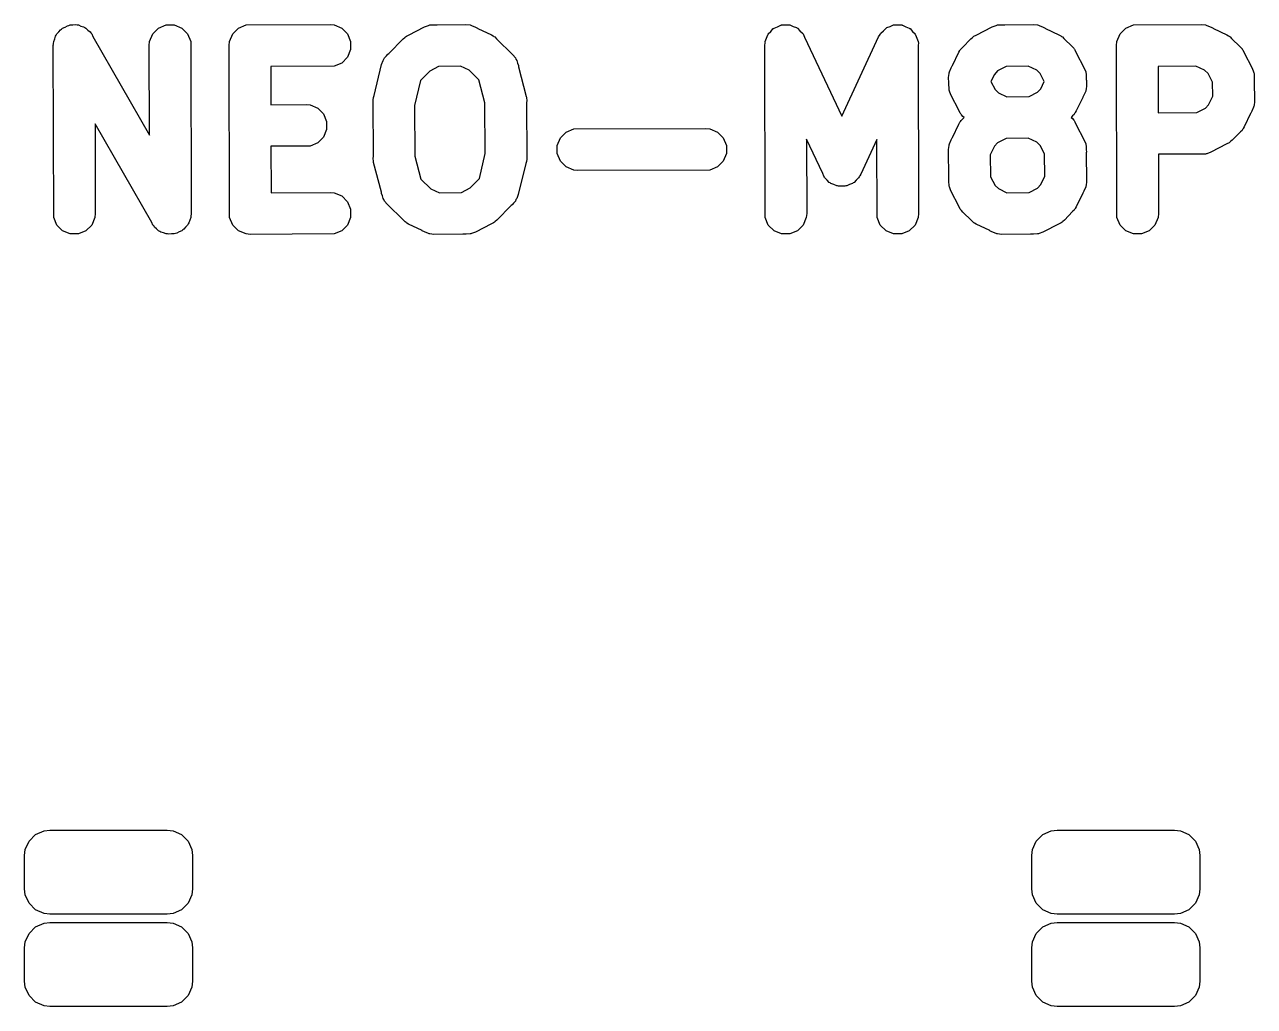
# Model space of a CAD drawing. Extents: x 63.6 to 142.2, y 84.8 to 149.3.
# Drawn here: x 64.36 to 79.02, y 98.43 to 110.13 of the extents above; entities that cross this region are included whole.
import ezdxf

# ---------------------------------------------------------------- set-up
doc = ezdxf.new("R2010")
doc.units = 0
doc.layers.add('BLACK', color=7, linetype='CONTINUOUS')

msp = doc.modelspace()

# ---------------------------------------------------------------- linework, layer by layer
at = {"layer": 'BLACK', "linetype": 'CONTINUOUS'}
for p, q in [((64.748211, 110.022205), (64.771721, 110.045716)), ((64.771721, 110.045716), (64.79208, 110.072004)), ((64.79208, 110.072004), (64.805916, 110.079911)), ((64.805916, 110.079911), (64.817185, 110.091179)), ((64.817185, 110.091179), (64.847905, 110.103904)), ((64.847905, 110.103904), (64.876774, 110.1204)), ((64.876774, 110.1204), (64.892582, 110.12241)), ((64.892582, 110.12241), (64.907305, 110.128508)), ((64.907305, 110.128508), (64.940556, 110.128508)), ((64.940556, 110.128508), (64.97354, 110.132701)), ((64.97354, 110.132701), (64.988915, 110.128508)), ((64.988915, 110.128508), (65.004851, 110.128508)), ((65.004851, 110.128508), (65.035567, 110.115785)), ((65.035567, 110.115785), (65.067647, 110.107036)), ((65.067647, 110.107036), (65.080247, 110.097278)), ((65.080247, 110.097278), (65.094971, 110.091179)), ((65.094971, 110.091179), (65.118481, 110.067669)), ((65.118481, 110.067669), (65.14477, 110.04731)), ((65.14477, 110.04731), (65.152764, 110.033386)), ((65.152764, 110.033386), (65.163945, 110.022205)), ((65.891068, 110.022205), (65.960042, 110.091179)), ((65.960042, 110.091179), (66.050162, 110.128508)), ((66.050162, 110.128508), (66.147708, 110.128508)), ((66.147708, 110.128508), (66.237828, 110.091179)), ((66.237828, 110.091179), (66.306802, 110.022205)), ((66.843449, 110.022205), (66.912423, 110.091179)), ((66.912423, 110.091179), (67.002543, 110.128508)), ((67.002543, 110.128508), (68.003697, 110.133312)), ((68.003697, 110.133312), (68.05247, 110.128508)), ((68.05247, 110.128508), (68.14259, 110.091179)), ((68.14259, 110.091179), (68.211564, 110.022205)), ((68.938523, 110.006753), (69.129989, 110.106919)), ((69.129989, 110.106919), (69.175761, 110.124434)), ((69.175761, 110.124434), (69.18472, 110.125071)), ((69.18472, 110.125071), (69.193019, 110.128508)), ((69.193019, 110.128508), (69.240564, 110.12904)), ((69.240564, 110.12904), (69.273061, 110.131349)), ((69.273061, 110.131349), (69.27871, 110.129466)), ((69.27871, 110.129466), (69.622745, 110.133312)), ((69.622745, 110.133312), (69.671518, 110.128508)), ((69.671518, 110.128508), (69.679816, 110.125071)), ((69.679816, 110.125071), (69.688776, 110.124434)), ((69.688776, 110.124434), (69.737539, 110.101161)), ((69.737539, 110.101161), (69.761638, 110.091179)), ((69.761638, 110.091179), (69.764544, 110.088273)), ((69.764544, 110.088273), (69.925025, 110.011681)), ((73.224401, 110.022205), (73.255084, 110.052889)), ((73.255084, 110.052889), (73.284381, 110.084879)), ((73.284381, 110.084879), (73.289432, 110.087237)), ((73.289432, 110.087237), (73.293375, 110.091179)), ((73.293375, 110.091179), (73.333459, 110.107783)), ((73.333459, 110.107783), (73.372775, 110.12613)), ((73.372775, 110.12613), (73.378345, 110.126375)), ((73.378345, 110.126375), (73.383495, 110.128508)), ((73.383495, 110.128508), (73.426882, 110.128508)), ((73.426882, 110.128508), (73.470226, 110.130413)), ((73.470226, 110.130413), (73.475465, 110.128508)), ((73.475465, 110.128508), (73.481041, 110.128508)), ((73.481041, 110.128508), (73.521129, 110.111903)), ((73.521129, 110.111903), (73.561898, 110.097078)), ((73.561898, 110.097078), (73.566009, 110.093313)), ((73.566009, 110.093313), (73.571161, 110.091179)), ((73.571161, 110.091179), (73.601844, 110.060496)), ((73.601844, 110.060496), (73.633835, 110.031199)), ((73.633835, 110.031199), (73.636226, 110.026114)), ((74.560118, 110.02459), (74.564034, 110.031199)), ((74.564034, 110.031199), (74.596024, 110.060496)), ((74.596024, 110.060496), (74.626708, 110.091179)), ((74.626708, 110.091179), (74.631859, 110.093313)), ((74.631859, 110.093313), (74.635971, 110.097078)), ((74.635971, 110.097078), (74.676743, 110.111905)), ((74.676743, 110.111905), (74.716828, 110.128508)), ((74.716828, 110.128508), (74.722403, 110.128508)), ((74.722403, 110.128508), (74.727642, 110.130413)), ((74.727642, 110.130413), (74.770986, 110.128508)), ((74.770986, 110.128508), (74.814374, 110.128508)), ((74.814374, 110.128508), (74.819524, 110.126375)), ((74.819524, 110.126375), (74.825093, 110.12613)), ((74.825093, 110.12613), (74.864404, 110.107785)), ((74.864404, 110.107785), (74.904494, 110.091179)), ((74.904494, 110.091179), (74.908436, 110.087237)), ((74.908436, 110.087237), (74.913488, 110.084879)), ((74.913488, 110.084879), (74.942784, 110.052889)), ((74.942784, 110.052889), (74.973468, 110.022205)), ((75.700425, 110.006752), (75.891893, 110.106919)), ((75.891893, 110.106919), (75.937665, 110.124434)), ((75.937665, 110.124434), (75.946624, 110.125071)), ((75.946624, 110.125071), (75.954923, 110.128508)), ((75.954923, 110.128508), (76.002468, 110.12904)), ((76.002468, 110.12904), (76.034965, 110.131349)), ((76.034965, 110.131349), (76.040614, 110.129466)), ((76.040614, 110.129466), (76.384649, 110.133312)), ((76.384649, 110.133312), (76.433422, 110.128508)), ((76.433422, 110.128508), (76.44172, 110.125071)), ((76.44172, 110.125071), (76.45068, 110.124434)), ((76.45068, 110.124434), (76.499443, 110.101161)), ((76.499443, 110.101161), (76.523542, 110.091179)), ((76.523542, 110.091179), (76.526448, 110.088273)), ((76.526448, 110.088273), (76.686929, 110.011681)), ((77.414877, 110.022205), (77.483851, 110.091179)), ((77.483851, 110.091179), (77.573971, 110.128508)), ((77.573971, 110.128508), (78.384649, 110.133312)), ((78.384649, 110.133312), (78.433422, 110.128508)), ((78.433422, 110.128508), (78.44172, 110.125071)), ((78.44172, 110.125071), (78.45068, 110.124434)), ((78.45068, 110.124434), (78.499443, 110.101161)), ((78.499443, 110.101161), (78.523542, 110.091179)), ((78.523542, 110.091179), (78.526448, 110.088273)), ((78.526448, 110.088273), (78.686929, 110.011681)), ((64.706078, 109.883312), (64.707313, 109.895859)), ((64.710882, 107.834539), (64.706078, 109.883312)), ((64.706689, 109.900774), (64.708424, 109.90714)), ((64.707313, 109.895859), (64.706689, 109.900774)), ((64.708424, 109.90714), (64.710882, 109.932085)), ((64.710882, 109.932085), (64.723605, 109.962802)), ((64.723605, 109.962802), (64.732354, 109.994881)), ((64.732354, 109.994881), (64.742112, 110.007482)), ((64.742112, 110.007482), (64.748211, 110.022205)), ((65.163945, 110.022205), (65.176276, 109.992434)), ((65.176276, 109.992434), (65.851436, 108.816486)), ((65.848935, 109.883312), (65.853739, 109.932085)), ((65.851436, 108.816486), (65.848935, 109.883312)), ((65.853739, 109.932085), (65.891068, 110.022205)), ((66.306802, 110.022205), (66.344131, 109.932085)), ((66.344131, 109.932085), (66.348935, 107.883312)), ((66.801316, 109.883312), (66.80612, 109.932085)), ((66.80612, 107.834539), (66.801316, 109.883312)), ((66.80612, 109.932085), (66.843449, 110.022205)), ((68.211564, 110.022205), (68.248893, 109.932085)), ((68.248893, 109.932085), (68.248893, 109.834539)), ((68.70483, 109.789938), (68.874539, 109.964851)), ((68.874539, 109.964851), (68.893713, 109.980587)), ((68.893713, 109.980587), (68.898037, 109.985572)), ((68.898037, 109.985572), (68.902866, 109.988099)), ((68.902866, 109.988099), (68.912424, 109.995942)), ((68.912424, 109.995942), (68.938523, 110.006753)), ((69.925025, 110.011681), (69.946018, 109.998466)), ((69.946018, 109.998466), (69.952113, 109.995941)), ((69.952113, 109.995941), (69.955964, 109.992205)), ((69.955964, 109.992205), (69.9665, 109.985572)), ((69.9665, 109.985572), (69.986142, 109.962925)), ((69.986142, 109.962925), (70.180474, 109.774375)), ((73.182268, 109.883312), (73.185426, 109.915375)), ((73.187072, 107.834539), (73.182268, 109.883312)), ((73.185167, 109.92127), (73.186318, 109.924438)), ((73.185426, 109.915375), (73.185167, 109.92127)), ((73.186318, 109.924438), (73.187072, 109.932085)), ((73.187072, 109.932085), (73.203677, 109.972174)), ((73.203677, 109.972174), (73.218502, 110.012942)), ((73.218502, 110.012942), (73.222267, 110.017054)), ((73.222267, 110.017054), (73.224401, 110.022205)), ((73.636226, 110.026114), (73.640135, 110.022205)), ((73.640135, 110.022205), (73.655433, 109.985272)), ((73.655433, 109.985272), (74.099774, 109.040411)), ((74.099774, 109.040411), (74.539055, 109.989033)), ((74.539055, 109.989033), (74.555474, 110.016751)), ((74.555474, 110.016751), (74.557734, 110.022205)), ((74.557734, 110.022205), (74.560118, 110.02459)), ((74.973468, 110.022205), (74.975601, 110.017054)), ((74.975601, 110.017054), (74.979367, 110.012942)), ((74.979367, 110.012942), (74.994191, 109.972174)), ((74.994191, 109.972174), (75.010797, 109.932085)), ((75.010797, 109.932085), (75.01081, 109.926473)), ((75.01081, 109.926473), (75.012702, 109.92127)), ((75.012702, 109.92127), (75.010917, 109.880669)), ((75.539038, 109.862208), (75.636443, 109.964851)), ((75.636443, 109.964851), (75.655617, 109.980587)), ((75.655617, 109.980587), (75.659941, 109.985572)), ((75.659941, 109.985572), (75.66477, 109.988099)), ((75.66477, 109.988099), (75.674328, 109.995942)), ((75.674328, 109.995942), (75.700425, 110.006752)), ((76.686929, 110.011681), (76.707922, 109.998466)), ((76.707922, 109.998466), (76.714017, 109.995941)), ((76.714017, 109.995941), (76.718124, 109.992043)), ((76.718124, 109.992043), (76.728404, 109.985572)), ((76.728404, 109.985572), (76.744496, 109.967018)), ((76.744496, 109.967018), (76.84714, 109.869613)), ((77.372744, 109.883312), (77.377548, 109.932085)), ((77.377548, 107.834539), (77.372744, 109.883312)), ((77.377548, 109.932085), (77.414877, 110.022205)), ((78.686929, 110.011681), (78.707922, 109.998466)), ((78.707922, 109.998466), (78.714017, 109.995941)), ((78.714017, 109.995941), (78.718124, 109.992043)), ((78.718124, 109.992043), (78.728404, 109.985572)), ((78.728404, 109.985572), (78.744496, 109.967018)), ((78.744496, 109.967018), (78.84714, 109.869613)), ((68.211564, 109.744419), (68.14259, 109.675445)), ((68.248893, 109.834539), (68.211564, 109.744419)), ((68.64586, 109.719319), (68.652973, 109.73649)), ((68.652973, 109.73649), (68.676712, 109.760958)), ((68.676712, 109.760958), (68.692866, 109.782759)), ((68.692866, 109.782759), (68.70483, 109.789938)), ((70.180474, 109.774375), (70.211565, 109.73649)), ((70.211565, 109.73649), (70.218678, 109.719318)), ((75.010917, 109.880669), (75.015601, 107.883312)), ((75.417783, 109.64416), (75.494375, 109.80464)), ((75.494375, 109.80464), (75.50759, 109.825634)), ((75.50759, 109.825634), (75.510115, 109.831728)), ((75.510115, 109.831728), (75.514013, 109.835836)), ((75.514013, 109.835836), (75.520484, 109.846115)), ((75.520484, 109.846115), (75.539038, 109.862208)), ((76.84714, 109.869613), (76.862875, 109.850439)), ((76.862875, 109.850439), (76.867861, 109.846115)), ((76.867861, 109.846115), (76.870387, 109.841286)), ((76.870387, 109.841286), (76.878231, 109.831728)), ((76.878231, 109.831728), (76.88904, 109.805631)), ((76.88904, 109.805631), (76.989208, 109.614163)), ((78.84714, 109.869613), (78.862875, 109.850439)), ((78.862875, 109.850439), (78.867861, 109.846115)), ((78.867861, 109.846115), (78.870387, 109.841286)), ((78.870387, 109.841286), (78.878231, 109.831728)), ((78.878231, 109.831728), (78.88904, 109.805631)), ((78.88904, 109.805631), (78.989208, 109.614163)), ((68.05247, 109.638116), (67.297209, 109.634492)), ((67.297209, 109.634492), (67.298279, 109.178113)), ((68.14259, 109.675445), (68.05247, 109.638116)), ((68.530363, 109.289459), (68.618304, 109.658232)), ((68.618304, 109.658232), (68.634794, 109.704383)), ((68.634794, 109.704383), (68.64586, 109.719319)), ((69.29587, 109.633917), (69.191287, 109.579204)), ((69.558816, 109.636857), (69.29587, 109.633917)), ((69.65975, 109.588684), (69.558816, 109.636857)), ((70.218678, 109.719318), (70.229743, 109.704384)), ((70.229743, 109.704384), (70.238106, 109.672415)), ((70.238106, 109.672415), (70.248894, 109.64637)), ((70.248894, 109.64637), (70.248894, 109.631176)), ((70.248894, 109.631176), (70.341471, 109.27728)), ((75.381622, 109.568391), (75.404895, 109.617155)), ((75.404895, 109.617155), (75.414877, 109.641253)), ((75.414877, 109.641253), (75.417783, 109.64416)), ((76.057774, 109.633917), (75.956149, 109.580751)), ((76.32072, 109.636857), (76.057774, 109.633917)), ((76.422706, 109.588182), (76.32072, 109.636857)), ((76.989208, 109.614163), (77.006723, 109.568391)), ((78.319495, 109.637441), (77.868637, 109.63477)), ((77.868637, 109.63477), (77.869931, 109.082643)), ((78.422706, 109.588182), (78.319495, 109.637441)), ((78.989208, 109.614163), (79.006723, 109.568391)), ((69.082258, 109.466832), (69.011439, 109.169858)), ((69.191287, 109.579204), (69.082258, 109.466832)), ((69.777523, 109.474415), (69.65975, 109.588684)), ((69.849039, 109.20103), (69.777523, 109.474415)), ((75.372744, 109.50236), (75.377548, 109.551133)), ((75.374862, 109.438858), (75.372744, 109.50236)), ((75.377548, 109.551133), (75.380985, 109.559432)), ((75.380985, 109.559432), (75.381622, 109.568391)), ((75.917874, 109.540418), (75.876284, 109.453277)), ((75.876284, 109.453277), (75.925305, 109.359575)), ((75.956149, 109.580751), (75.917874, 109.540418)), ((76.463039, 109.549907), (76.422706, 109.588182)), ((76.512059, 109.456206), (76.463039, 109.549907)), ((76.47047, 109.369064), (76.512059, 109.456206)), ((77.006723, 109.568391), (77.007359, 109.559432)), ((77.007359, 109.559432), (77.010797, 109.551133)), ((77.010797, 109.551133), (77.013315, 109.475624)), ((77.013315, 109.475624), (77.013638, 109.471091)), ((77.013638, 109.471091), (77.013482, 109.470625)), ((77.013482, 109.470625), (77.015601, 109.407122)), ((78.463039, 109.549907), (78.422706, 109.588182)), ((78.516382, 109.447944), (78.463039, 109.549907)), ((78.518796, 109.279846), (78.516382, 109.447944)), ((79.006723, 109.568391), (79.007359, 109.559432)), ((79.007359, 109.559432), (79.010797, 109.551133)), ((79.010797, 109.551133), (79.011518, 109.500919)), ((79.011518, 109.500919), (79.013638, 109.471091)), ((79.013638, 109.471091), (79.012016, 109.466227)), ((79.012016, 109.466227), (79.015601, 109.216646)), ((75.374707, 109.438391), (75.374862, 109.438858)), ((75.375029, 109.433859), (75.374707, 109.438391)), ((75.377548, 109.358349), (75.375029, 109.433859)), ((75.380985, 109.350051), (75.377548, 109.358349)), ((75.381622, 109.341091), (75.380985, 109.350051)), ((75.399137, 109.295319), (75.381622, 109.341091)), ((75.925305, 109.359575), (75.965637, 109.321301)), ((75.965637, 109.321301), (76.067625, 109.272626)), ((76.33057, 109.275566), (76.432196, 109.328732)), ((76.432196, 109.328732), (76.47047, 109.369064)), ((77.006723, 109.341091), (76.98345, 109.292329)), ((77.007359, 109.350051), (77.006723, 109.341091)), ((77.010797, 109.358349), (77.007359, 109.350051)), ((77.015601, 109.407122), (77.010797, 109.358349)), ((67.298279, 109.178113), (67.717983, 109.180931)), ((67.717983, 109.180931), (67.766756, 109.176127)), ((67.766756, 109.176127), (67.856876, 109.138798)), ((68.515602, 109.216646), (68.51644, 109.225155)), ((68.519976, 108.565233), (68.515602, 109.216646)), ((68.515898, 109.228798), (68.517432, 109.235235)), ((68.51644, 109.225155), (68.515898, 109.228798)), ((68.517432, 109.235235), (68.520406, 109.265419)), ((68.520406, 109.265419), (68.530363, 109.289459)), ((69.011439, 109.169858), (69.015497, 108.565597)), ((69.853097, 108.596768), (69.849039, 109.20103)), ((70.341471, 109.27728), (70.342721, 109.268822)), ((70.342721, 109.268822), (70.344131, 109.265419)), ((70.344131, 109.265419), (70.344174, 109.258997)), ((70.344174, 109.258997), (70.348639, 109.228798)), ((70.348639, 109.228798), (70.34456, 109.201393)), ((70.34456, 109.201393), (70.348935, 108.549979)), ((75.499307, 109.103845), (75.399137, 109.295319)), ((76.067625, 109.272626), (76.33057, 109.275566)), ((76.970561, 109.265323), (76.89397, 109.104843)), ((76.973468, 109.268229), (76.970561, 109.265323)), ((76.98345, 109.292329), (76.973468, 109.268229)), ((78.432196, 109.138255), (78.470469, 109.178586)), ((78.470469, 109.178586), (78.518796, 109.279846)), ((79.006723, 109.150615), (78.98345, 109.101853)), ((79.007359, 109.159575), (79.006723, 109.150615)), ((79.010797, 109.167873), (79.007359, 109.159575)), ((79.015601, 109.216646), (79.010797, 109.167873)), ((67.856876, 109.138798), (67.92585, 109.069824)), ((67.92585, 109.069824), (67.963179, 108.979704)), ((75.510115, 109.077754), (75.499307, 109.103845)), ((75.517955, 109.0682), (75.510115, 109.077754)), ((75.520484, 109.063367), (75.517955, 109.0682)), ((75.525471, 109.059042), (75.520484, 109.063367)), ((75.520484, 108.988972), (75.539038, 109.005065)), ((75.541205, 109.039869), (75.525471, 109.059042)), ((75.539038, 109.005065), (75.557443, 109.02446)), ((75.557443, 109.02446), (75.541205, 109.039869)), ((76.84931, 109.047279), (76.830901, 109.02788)), ((76.830901, 109.02788), (76.84714, 109.01247)), ((76.84714, 109.01247), (76.862875, 108.993296)), ((76.867861, 109.063367), (76.84931, 109.047279)), ((76.874329, 109.073643), (76.867861, 109.063367)), ((76.878231, 109.077754), (76.874329, 109.073643)), ((76.880757, 109.083855), (76.878231, 109.077754)), ((76.89397, 109.104843), (76.880757, 109.083855)), ((77.869931, 109.082643), (78.33112, 109.085376)), ((78.33112, 109.085376), (78.432196, 109.138255)), ((78.970561, 109.074847), (78.89397, 108.914367)), ((78.973468, 109.077753), (78.970561, 109.074847)), ((78.98345, 109.101853), (78.973468, 109.077753)), ((65.878736, 107.774191), (65.203576, 108.950139)), ((65.203576, 108.950139), (65.206078, 107.883312)), ((67.963179, 108.882158), (67.92585, 108.792038)), ((67.963179, 108.979704), (67.963179, 108.882158)), ((70.817185, 108.853084), (70.907305, 108.890413)), ((70.907305, 108.890413), (72.479888, 108.895217)), ((72.479888, 108.895217), (72.528661, 108.890413)), ((72.528661, 108.890413), (72.618781, 108.853084)), ((75.417783, 108.787017), (75.494375, 108.947497)), ((75.494375, 108.947497), (75.50759, 108.968491)), ((75.50759, 108.968491), (75.510115, 108.974585)), ((75.510115, 108.974585), (75.514013, 108.978693)), ((75.514013, 108.978693), (75.520484, 108.988972)), ((76.862875, 108.993296), (76.867861, 108.988972)), ((76.867861, 108.988972), (76.870387, 108.984143)), ((76.870387, 108.984143), (76.878231, 108.974585)), ((76.878231, 108.974585), (76.88904, 108.948488)), ((76.88904, 108.948488), (76.989208, 108.75702)), ((78.867861, 108.872891), (78.849312, 108.856804)), ((78.874329, 108.883167), (78.867861, 108.872891)), ((78.878232, 108.887279), (78.874329, 108.883167)), ((78.880759, 108.893382), (78.878232, 108.887279)), ((78.89397, 108.914367), (78.880759, 108.893382)), ((67.856876, 108.723064), (67.766756, 108.685735)), ((67.92585, 108.792038), (67.856876, 108.723064)), ((70.710882, 108.69399), (70.748211, 108.78411)), ((70.748211, 108.78411), (70.817185, 108.853084)), ((72.618781, 108.853084), (72.687755, 108.78411)), ((72.687755, 108.78411), (72.725084, 108.69399)), ((73.872847, 108.358996), (73.680192, 108.768664)), ((73.680192, 108.768664), (73.682268, 107.883312)), ((74.518222, 108.765245), (74.325481, 108.34902)), ((74.520405, 107.834539), (74.518222, 108.765245)), ((75.380985, 108.702289), (75.381622, 108.711248)), ((75.381622, 108.711248), (75.404895, 108.760012)), ((75.404895, 108.760012), (75.414877, 108.78411)), ((75.414877, 108.78411), (75.417783, 108.787017)), ((75.95615, 108.72361), (75.917874, 108.683275)), ((76.057774, 108.776775), (75.95615, 108.72361)), ((76.32072, 108.779715), (76.057774, 108.776775)), ((76.422705, 108.73104), (76.32072, 108.779715)), ((76.463039, 108.692764), (76.422705, 108.73104)), ((76.989208, 108.75702), (77.006723, 108.711248)), ((77.006723, 108.711248), (77.007359, 108.702289)), ((78.687922, 108.712255), (78.496452, 108.612086)), ((78.714018, 108.723064), (78.687922, 108.712255)), ((78.723573, 108.730906), (78.714018, 108.723064)), ((78.728404, 108.733433), (78.723573, 108.730906)), ((78.732728, 108.738419), (78.728404, 108.733433)), ((78.751903, 108.754155), (78.732728, 108.738419)), ((78.849312, 108.856804), (78.751903, 108.754155)), ((67.766756, 108.685735), (67.299441, 108.682598)), ((67.299441, 108.682598), (67.300737, 108.129939)), ((68.515898, 108.537827), (68.519976, 108.565233)), ((69.015497, 108.565597), (69.087013, 108.29221)), ((69.782278, 108.299793), (69.853097, 108.596768)), ((70.710882, 108.596444), (70.710882, 108.69399)), ((70.748211, 108.506324), (70.710882, 108.596444)), ((72.725084, 108.596444), (72.687755, 108.506324)), ((72.725084, 108.69399), (72.725084, 108.596444)), ((75.372744, 108.645217), (75.377548, 108.69399)), ((75.37659, 108.301184), (75.372744, 108.645217)), ((75.377548, 108.69399), (75.380985, 108.702289)), ((75.917874, 108.683275), (75.869199, 108.581289)), ((75.869199, 108.581289), (75.872139, 108.318344)), ((76.516205, 108.591139), (76.463039, 108.692764)), ((76.519145, 108.328195), (76.516205, 108.591139)), ((77.007359, 108.702289), (77.010797, 108.69399)), ((77.010797, 108.69399), (77.011328, 108.646445)), ((77.011328, 108.646445), (77.013638, 108.613948)), ((77.013638, 108.613948), (77.011754, 108.608299)), ((77.011754, 108.608299), (77.015601, 108.264265)), ((78.346403, 108.589982), (77.871093, 108.587165)), ((77.871093, 108.587165), (77.872744, 107.883312)), ((78.35338, 108.587656), (78.346403, 108.589982)), ((78.38971, 108.590238), (78.35338, 108.587656)), ((78.433422, 108.590497), (78.38971, 108.590238)), ((78.44172, 108.593935), (78.433422, 108.590497)), ((78.45068, 108.594571), (78.44172, 108.593935)), ((78.496452, 108.612086), (78.45068, 108.594571)), ((68.520362, 108.507629), (68.515898, 108.537827)), ((68.520406, 108.501206), (68.520362, 108.507629)), ((68.521815, 108.497804), (68.520406, 108.501206)), ((68.523066, 108.489345), (68.521815, 108.497804)), ((68.615644, 108.135447), (68.523066, 108.489345)), ((70.334173, 108.477167), (70.246233, 108.108393)), ((70.344131, 108.501206), (70.334173, 108.477167)), ((70.347104, 108.531391), (70.344131, 108.501206)), ((70.348639, 108.537827), (70.347104, 108.531391)), ((70.348935, 108.549979), (70.348096, 108.541471)), ((70.348096, 108.541471), (70.348639, 108.537827)), ((70.817185, 108.43735), (70.748211, 108.506324)), ((70.907305, 108.400021), (70.817185, 108.43735)), ((72.618781, 108.43735), (72.528661, 108.400021)), ((72.687755, 108.506324), (72.618781, 108.43735)), ((69.087013, 108.29221), (69.204786, 108.177941)), ((69.67325, 108.187422), (69.782278, 108.299793)), ((70.956078, 108.395217), (70.907305, 108.400021)), ((72.528661, 108.400021), (70.956078, 108.395217)), ((73.885169, 108.325111), (73.872847, 108.358996)), ((73.892596, 108.317001), (73.885169, 108.325111)), ((73.897368, 108.306854), (73.892596, 108.317001)), ((73.92539, 108.281192), (73.897368, 108.306854)), ((73.951048, 108.253174), (73.92539, 108.281192)), ((74.272484, 108.281197), (74.246822, 108.253174)), ((74.300502, 108.306854), (74.272484, 108.281197)), ((74.308781, 108.32083), (74.300502, 108.306854)), ((74.312702, 108.325111), (74.308781, 108.32083)), ((74.314902, 108.331164), (74.312702, 108.325111)), ((74.325481, 108.34902), (74.314902, 108.331164)), ((75.374707, 108.295534), (75.37659, 108.301184)), ((75.377016, 108.263038), (75.374707, 108.295534)), ((75.872139, 108.318344), (75.925306, 108.216717)), ((76.470469, 108.226205), (76.519145, 108.328195)), ((67.300737, 108.129939), (68.003697, 108.133312)), ((68.003697, 108.133312), (68.05247, 108.128508)), ((68.05247, 108.128508), (68.14259, 108.091179)), ((68.615644, 108.120256), (68.615644, 108.135447)), ((69.204786, 108.177941), (69.305721, 108.129768)), ((69.305721, 108.129768), (69.568666, 108.132708)), ((69.568666, 108.132708), (69.67325, 108.187422)), ((73.961111, 108.248478), (73.951048, 108.253174)), ((73.969305, 108.240974), (73.961111, 108.248478)), ((74.005022, 108.227987), (73.969305, 108.240974)), ((74.039443, 108.211923), (74.005022, 108.227987)), ((74.050536, 108.211436), (74.039443, 108.211923)), ((74.060977, 108.207639), (74.050536, 108.211436)), ((74.098942, 108.209308), (74.060977, 108.207639)), ((74.136894, 108.20764), (74.098942, 108.209308)), ((74.14733, 108.211436), (74.136894, 108.20764)), ((74.158428, 108.211923), (74.14733, 108.211436)), ((74.192858, 108.227991), (74.158428, 108.211923)), ((74.228565, 108.240975), (74.192858, 108.227991)), ((74.236756, 108.248477), (74.228565, 108.240975)), ((74.246822, 108.253174), (74.236756, 108.248477)), ((75.377548, 108.215492), (75.377016, 108.263038)), ((75.380985, 108.207194), (75.377548, 108.215492)), ((75.381622, 108.198234), (75.380985, 108.207194)), ((75.399137, 108.152462), (75.381622, 108.198234)), ((75.499305, 107.960994), (75.399137, 108.152462)), ((75.925306, 108.216717), (75.965636, 108.178444)), ((75.965636, 108.178444), (76.067625, 108.129768)), ((76.067625, 108.129768), (76.33057, 108.132708)), ((76.33057, 108.132708), (76.432196, 108.185874)), ((76.432196, 108.185874), (76.470469, 108.226205)), ((76.973468, 108.125372), (76.970561, 108.122466)), ((76.98345, 108.149472), (76.973468, 108.125372)), ((77.006723, 108.198234), (76.98345, 108.149472)), ((77.007359, 108.207194), (77.006723, 108.198234)), ((77.010797, 108.215492), (77.007359, 108.207194)), ((77.015601, 108.264265), (77.010797, 108.215492)), ((68.14259, 108.091179), (68.211564, 108.022205)), ((68.211564, 108.022205), (68.248893, 107.932085)), ((68.626429, 108.094217), (68.615644, 108.120256)), ((68.634794, 108.062242), (68.626429, 108.094217)), ((68.645859, 108.047308), (68.634794, 108.062242)), ((68.652972, 108.030136), (68.645859, 108.047308)), ((68.684063, 107.992251), (68.652972, 108.030136)), ((68.878397, 107.803697), (68.684063, 107.992251)), ((70.171671, 107.983866), (70.159708, 107.976689)), ((70.187822, 108.005665), (70.171671, 107.983866)), ((70.211565, 108.030135), (70.187822, 108.005665)), ((70.218677, 108.047308), (70.211565, 108.030135)), ((70.229743, 108.062241), (70.218677, 108.047308)), ((70.246233, 108.108393), (70.229743, 108.062241)), ((76.970561, 108.122466), (76.89397, 107.961986)), ((64.748211, 107.744419), (64.710882, 107.834539)), ((65.201274, 107.834539), (65.163945, 107.744419)), ((65.206078, 107.883312), (65.201274, 107.834539)), ((66.344131, 107.834539), (66.331407, 107.803823)), ((66.346588, 107.859485), (66.344131, 107.834539)), ((66.348324, 107.86585), (66.346588, 107.859485)), ((66.348935, 107.883312), (66.347699, 107.870766)), ((66.347699, 107.870766), (66.348324, 107.86585)), ((66.843449, 107.744419), (66.80612, 107.834539)), ((68.248893, 107.834539), (68.211564, 107.744419)), ((68.248893, 107.932085), (68.248893, 107.834539)), ((70.159708, 107.976689), (69.989998, 107.801774)), ((73.224401, 107.744419), (73.187072, 107.834539)), ((73.677464, 107.834539), (73.640135, 107.744419)), ((73.682268, 107.883312), (73.677464, 107.834539)), ((74.557734, 107.744419), (74.520405, 107.834539)), ((75.010797, 107.834539), (74.973468, 107.744419)), ((75.015601, 107.883312), (75.010797, 107.834539)), ((75.510114, 107.934898), (75.499305, 107.960994)), ((75.517956, 107.925342), (75.510114, 107.934898)), ((75.520484, 107.92051), (75.517956, 107.925342)), ((75.52547, 107.916186), (75.520484, 107.92051)), ((75.541204, 107.897013), (75.52547, 107.916186)), ((75.643851, 107.799604), (75.541204, 107.897013)), ((76.849312, 107.904423), (76.751903, 107.801774)), ((76.867861, 107.92051), (76.849312, 107.904423)), ((76.874329, 107.930786), (76.867861, 107.92051)), ((76.878232, 107.934898), (76.874329, 107.930786)), ((76.880759, 107.941001), (76.878232, 107.934898)), ((76.89397, 107.961986), (76.880759, 107.941001)), ((77.414877, 107.744419), (77.377548, 107.834539)), ((77.86794, 107.834539), (77.830611, 107.744419)), ((77.872744, 107.883312), (77.86794, 107.834539)), ((64.817185, 107.675445), (64.748211, 107.744419)), ((65.163945, 107.744419), (65.094971, 107.675445)), ((65.891068, 107.744419), (65.878736, 107.774191)), ((65.902248, 107.733239), (65.891068, 107.744419)), ((65.910243, 107.719314), (65.902248, 107.733239)), ((65.936531, 107.698956), (65.910243, 107.719314)), ((65.960042, 107.675445), (65.936531, 107.698956)), ((66.249098, 107.686716), (66.237828, 107.675445)), ((66.262933, 107.694621), (66.249098, 107.686716)), ((66.283289, 107.720907), (66.262933, 107.694621)), ((66.306802, 107.744419), (66.283289, 107.720907)), ((66.3129, 107.759143), (66.306802, 107.744419)), ((66.322659, 107.771743), (66.3129, 107.759143)), ((66.331407, 107.803823), (66.322659, 107.771743)), ((66.912423, 107.675445), (66.843449, 107.744419)), ((68.211564, 107.744419), (68.14259, 107.675445)), ((68.898037, 107.781052), (68.878397, 107.803697)), ((68.908569, 107.774422), (68.898037, 107.781052)), ((68.912423, 107.770683), (68.908569, 107.774422)), ((68.918522, 107.768157), (68.912423, 107.770683)), ((68.939513, 107.754943), (68.918522, 107.768157)), ((69.099992, 107.678352), (68.939513, 107.754943)), ((69.926018, 107.759874), (69.734548, 107.659705)), ((69.952114, 107.770683), (69.926018, 107.759874)), ((69.961668, 107.778525), (69.952114, 107.770683)), ((69.9665, 107.781052), (69.961668, 107.778525)), ((69.970825, 107.78604), (69.9665, 107.781052)), ((69.989998, 107.801774), (69.970825, 107.78604)), ((73.293375, 107.675445), (73.224401, 107.744419)), ((73.640135, 107.744419), (73.571161, 107.675445)), ((74.626708, 107.675445), (74.557734, 107.744419)), ((74.973468, 107.744419), (74.904494, 107.675445)), ((75.659941, 107.781052), (75.643851, 107.799604)), ((75.670216, 107.774584), (75.659941, 107.781052)), ((75.674327, 107.770683), (75.670216, 107.774584)), ((75.680426, 107.768157), (75.674327, 107.770683)), ((75.701417, 107.754943), (75.680426, 107.768157)), ((75.861896, 107.678352), (75.701417, 107.754943)), ((76.687922, 107.759874), (76.496452, 107.659705)), ((76.714018, 107.770683), (76.687922, 107.759874)), ((76.723573, 107.778525), (76.714018, 107.770683)), ((76.728404, 107.781052), (76.723573, 107.778525)), ((76.732728, 107.786038), (76.728404, 107.781052)), ((76.751903, 107.801774), (76.732728, 107.786038)), ((77.483851, 107.675445), (77.414877, 107.744419)), ((77.830611, 107.744419), (77.761637, 107.675445)), ((64.907305, 107.638116), (64.817185, 107.675445)), ((65.004851, 107.638116), (64.907305, 107.638116)), ((65.094971, 107.675445), (65.004851, 107.638116)), ((65.974765, 107.669347), (65.960042, 107.675445)), ((65.987366, 107.659588), (65.974765, 107.669347)), ((66.019445, 107.65084), (65.987366, 107.659588)), ((66.050162, 107.638116), (66.019445, 107.65084)), ((66.066098, 107.638116), (66.050162, 107.638116)), ((66.081473, 107.633923), (66.066098, 107.638116)), ((66.114457, 107.638116), (66.081473, 107.633923)), ((66.147708, 107.638116), (66.114457, 107.638116)), ((66.16243, 107.644215), (66.147708, 107.638116)), ((66.178239, 107.646224), (66.16243, 107.644215)), ((66.207105, 107.66272), (66.178239, 107.646224)), ((66.237828, 107.675445), (66.207105, 107.66272)), ((67.002543, 107.638116), (66.912423, 107.675445)), ((67.051316, 107.633312), (67.002543, 107.638116)), ((68.05247, 107.638116), (67.051316, 107.633312)), ((68.14259, 107.675445), (68.05247, 107.638116)), ((69.102899, 107.675445), (69.099992, 107.678352)), ((69.126998, 107.665463), (69.102899, 107.675445)), ((69.175761, 107.64219), (69.126998, 107.665463)), ((69.18472, 107.641554), (69.175761, 107.64219)), ((69.193019, 107.638116), (69.18472, 107.641554)), ((69.241792, 107.633312), (69.193019, 107.638116)), ((69.585826, 107.637159), (69.241792, 107.633312)), ((69.591476, 107.635275), (69.585826, 107.637159)), ((69.623972, 107.637585), (69.591476, 107.635275)), ((69.671518, 107.638116), (69.623972, 107.637585)), ((69.679816, 107.641554), (69.671518, 107.638116)), ((69.688776, 107.64219), (69.679816, 107.641554)), ((69.734548, 107.659705), (69.688776, 107.64219)), ((73.383495, 107.638116), (73.293375, 107.675445)), ((73.481041, 107.638116), (73.383495, 107.638116)), ((73.571161, 107.675445), (73.481041, 107.638116)), ((74.716828, 107.638116), (74.626708, 107.675445)), ((74.814374, 107.638116), (74.716828, 107.638116)), ((74.904494, 107.675445), (74.814374, 107.638116)), ((75.864803, 107.675445), (75.861896, 107.678352)), ((75.888902, 107.665463), (75.864803, 107.675445)), ((75.937665, 107.64219), (75.888902, 107.665463)), ((75.946624, 107.641554), (75.937665, 107.64219)), ((75.954923, 107.638116), (75.946624, 107.641554)), ((76.003696, 107.633312), (75.954923, 107.638116)), ((76.34773, 107.637159), (76.003696, 107.633312)), ((76.35338, 107.635275), (76.34773, 107.637159)), ((76.385876, 107.637585), (76.35338, 107.635275)), ((76.433422, 107.638116), (76.385876, 107.637585)), ((76.44172, 107.641554), (76.433422, 107.638116)), ((76.45068, 107.64219), (76.44172, 107.641554)), ((76.496452, 107.659705), (76.45068, 107.64219)), ((77.573971, 107.638116), (77.483851, 107.675445)), ((77.671517, 107.638116), (77.573971, 107.638116)), ((77.761637, 107.675445), (77.671517, 107.638116)), ((64.495, 100.480449), (64.595856, 100.524981)), ((64.595856, 100.524981), (64.664541, 100.53295)), ((64.664541, 100.53295), (66.064541, 100.53295)), ((66.064541, 100.53295), (66.133226, 100.524981)), ((66.133226, 100.524981), (66.234082, 100.480449)), ((76.495, 100.480449), (76.595856, 100.524981)), ((76.595856, 100.524981), (76.664541, 100.53295)), ((76.664541, 100.53295), (78.064541, 100.53295)), ((78.064541, 100.53295), (78.133226, 100.524981)), ((78.133226, 100.524981), (78.234082, 100.480449)), ((64.37251, 100.301635), (64.417042, 100.402491)), ((64.417042, 100.402491), (64.495, 100.480449)), ((66.234082, 100.480449), (66.31204, 100.402491)), ((66.31204, 100.402491), (66.356572, 100.301635)), ((76.37251, 100.301635), (76.417042, 100.402491)), ((76.417042, 100.402491), (76.495, 100.480449)), ((78.234082, 100.480449), (78.31204, 100.402491)), ((78.31204, 100.402491), (78.356572, 100.301635)), ((64.364541, 100.23295), (64.37251, 100.301635)), ((64.364541, 99.83295), (64.364541, 100.23295)), ((66.356572, 100.301635), (66.364541, 100.23295)), ((66.364541, 100.23295), (66.364541, 99.83295)), ((76.364541, 100.23295), (76.37251, 100.301635)), ((76.364541, 99.83295), (76.364541, 100.23295)), ((78.356572, 100.301635), (78.364541, 100.23295)), ((78.364541, 100.23295), (78.364541, 99.83295)), ((64.37251, 99.764265), (64.364541, 99.83295)), ((66.364541, 99.83295), (66.356572, 99.764265)), ((76.37251, 99.764265), (76.364541, 99.83295)), ((78.364541, 99.83295), (78.356572, 99.764265)), ((64.417042, 99.663409), (64.37251, 99.764265)), ((64.495, 99.585451), (64.417042, 99.663409)), ((66.31204, 99.663409), (66.234082, 99.585451)), ((66.356572, 99.764265), (66.31204, 99.663409)), ((76.417042, 99.663409), (76.37251, 99.764265)), ((76.495, 99.585451), (76.417042, 99.663409)), ((78.31204, 99.663409), (78.234082, 99.585451)), ((78.356572, 99.764265), (78.31204, 99.663409)), ((64.595856, 99.540919), (64.495, 99.585451)), ((64.664541, 99.53295), (64.595856, 99.540919)), ((66.064541, 99.53295), (64.664541, 99.53295)), ((66.133226, 99.540919), (66.064541, 99.53295)), ((66.234082, 99.585451), (66.133226, 99.540919)), ((76.595856, 99.540919), (76.495, 99.585451)), ((76.664541, 99.53295), (76.595856, 99.540919)), ((78.064541, 99.53295), (76.664541, 99.53295)), ((78.133226, 99.540919), (78.064541, 99.53295)), ((78.234082, 99.585451), (78.133226, 99.540919)), ((64.417042, 99.302491), (64.495, 99.380449)), ((64.495, 99.380449), (64.595856, 99.424981)), ((64.595856, 99.424981), (64.664541, 99.43295)), ((64.664541, 99.43295), (66.064541, 99.43295)), ((66.064541, 99.43295), (66.133226, 99.424981)), ((66.133226, 99.424981), (66.234082, 99.380449)), ((66.234082, 99.380449), (66.31204, 99.302491)), ((76.417042, 99.302491), (76.495, 99.380449)), ((76.495, 99.380449), (76.595856, 99.424981)), ((76.595856, 99.424981), (76.664541, 99.43295)), ((76.664541, 99.43295), (78.064541, 99.43295)), ((78.064541, 99.43295), (78.133226, 99.424981)), ((78.133226, 99.424981), (78.234082, 99.380449)), ((78.234082, 99.380449), (78.31204, 99.302491)), ((64.364541, 99.13295), (64.37251, 99.201635)), ((64.37251, 99.201635), (64.417042, 99.302491)), ((66.31204, 99.302491), (66.356572, 99.201635)), ((66.356572, 99.201635), (66.364541, 99.13295)), ((76.364541, 99.13295), (76.37251, 99.201635)), ((76.37251, 99.201635), (76.417042, 99.302491)), ((78.31204, 99.302491), (78.356572, 99.201635)), ((78.356572, 99.201635), (78.364541, 99.13295)), ((64.364541, 98.73295), (64.364541, 99.13295)), ((66.364541, 99.13295), (66.364541, 98.73295)), ((76.364541, 98.73295), (76.364541, 99.13295)), ((78.364541, 99.13295), (78.364541, 98.73295)), ((64.37251, 98.664265), (64.364541, 98.73295)), ((64.417042, 98.563409), (64.37251, 98.664265)), ((66.356572, 98.664265), (66.31204, 98.563409)), ((66.364541, 98.73295), (66.356572, 98.664265)), ((76.37251, 98.664265), (76.364541, 98.73295)), ((76.417042, 98.563409), (76.37251, 98.664265)), ((78.356572, 98.664265), (78.31204, 98.563409)), ((78.364541, 98.73295), (78.356572, 98.664265)), ((64.495, 98.485451), (64.417042, 98.563409)), ((64.595856, 98.440919), (64.495, 98.485451)), ((66.234082, 98.485451), (66.133226, 98.440919)), ((66.31204, 98.563409), (66.234082, 98.485451)), ((76.495, 98.485451), (76.417042, 98.563409)), ((76.595856, 98.440919), (76.495, 98.485451)), ((78.234082, 98.485451), (78.133226, 98.440919)), ((78.31204, 98.563409), (78.234082, 98.485451)), ((64.664541, 98.43295), (64.595856, 98.440919)), ((66.064541, 98.43295), (64.664541, 98.43295)), ((66.133226, 98.440919), (66.064541, 98.43295)), ((76.664541, 98.43295), (76.595856, 98.440919)), ((78.064541, 98.43295), (76.664541, 98.43295)), ((78.133226, 98.440919), (78.064541, 98.43295))]:
    msp.add_line(p, q, dxfattribs=at)

doc.saveas('drawing.dxf')
